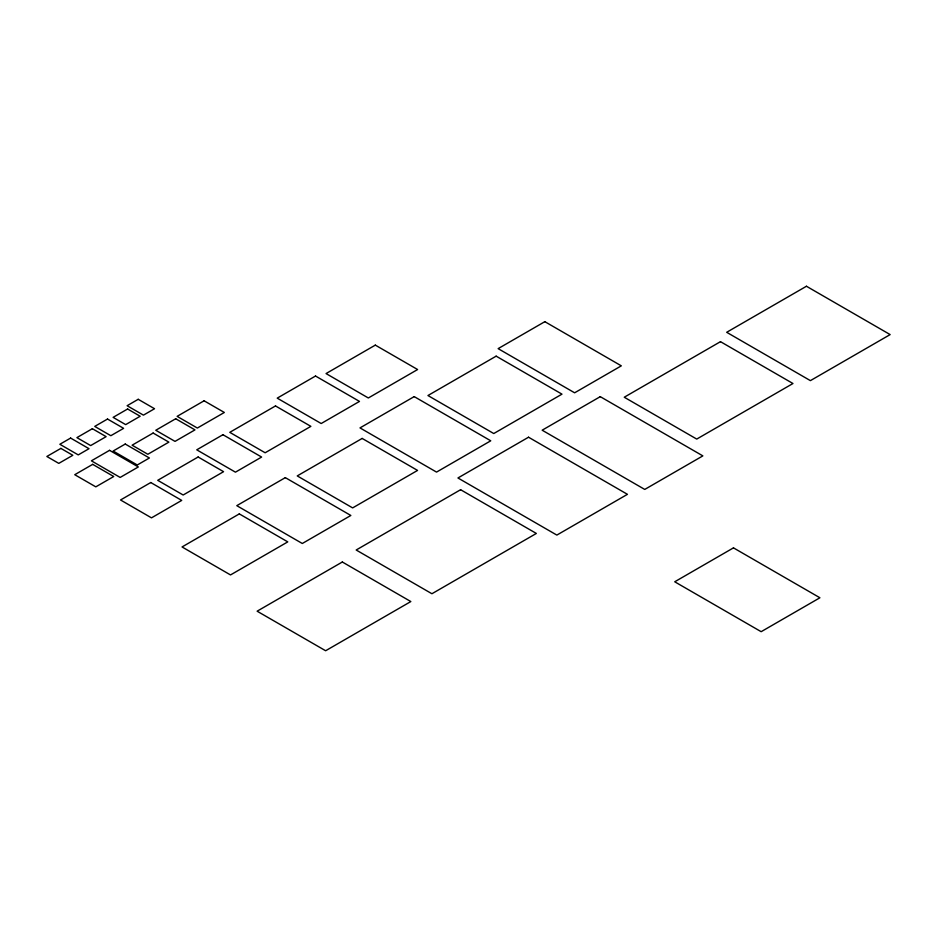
<?xml version="1.0" encoding="UTF-8"?>
<svg xmlns="http://www.w3.org/2000/svg" width="937" height="937" viewBox="0 0 937 937"><rect width="100%" height="100%" fill="white"/><g stroke="black" fill="none" stroke-linecap="round" stroke-linejoin="round"><path stroke-width="1.41" d="M70.615 438.071L59.851 444.279L78.251 454.902L89.015 448.694L70.615 438.071M138.219 399.303L127.116 405.721L143.443 415.138L154.546 408.731L138.219 399.303M107.521 419.038L94.742 426.417L110.835 435.705L123.614 428.338L107.521 419.038M92.365 428.701L76.904 437.626L90.666 445.579L106.127 436.642L92.365 428.701M127.608 409L113.119 417.363L125.675 424.625L140.163 416.251L127.608 409M60.87 448.39L46.85 456.483L58.797 463.382L72.817 455.288L60.87 448.39M109.559 450.334L91.393 460.828L120.159 477.437L138.336 466.954L109.559 450.334M125.242 444.044L113.131 451.037L137.282 464.986L149.393 457.994L125.242 444.044M92.681 464.354L74.749 474.708L95.808 486.853L113.728 476.511L92.681 464.354M204.102 400.79L177.116 416.368L197.356 428.045L224.33 412.467L204.102 400.79M175.699 418.757L155.765 430.27L175.02 441.386L194.966 429.884L175.699 418.757M153.129 433.046L132.105 445.192L147.835 454.269L168.871 442.135L153.129 433.046M315.523 376.03L277.223 398.143L321.192 423.524L359.492 401.411L315.523 376.03M375.315 345.121L326.041 373.57L368.335 397.979L417.609 369.529L375.315 345.121M222.936 434.709L196.747 449.83L235.445 472.166L261.622 457.057L222.936 434.709M275.501 405.944L229.776 432.344L265.148 452.77L310.873 426.358L275.501 405.944M150.763 482.532L120.545 499.983L151.489 517.856L181.719 500.405L150.763 482.532M198.129 456.998L157.721 480.318L183.172 495.005L223.568 471.686L198.129 456.998M414.201 396.609L359.995 427.904L436.537 472.096L490.754 440.8L414.201 396.609M544.842 321.672L498.133 348.634L574.627 392.802L621.325 365.84L544.842 321.672M285.328 477.636L236.78 505.664L302.3 543.495L350.848 515.467L285.328 477.636M496.153 356.154L427.94 395.531L493.764 433.538L561.977 394.149L496.153 356.154M362.162 438.434L297.24 475.914L352.64 507.901L417.562 470.421L362.162 438.434M239.31 513.898L182.047 546.95L230.514 574.931L287.776 541.879L239.31 513.898M528.538 437.216L457.935 477.975L556.847 535.086L627.45 494.326L528.538 437.216M600.266 396.656L542.16 430.2L644.75 489.43L702.855 455.886L600.266 396.656M806.441 286.253L726.679 332.295L810.4 380.633L890.15 334.591L806.441 286.253M460.606 489.711L356.177 550.007L431.922 593.742L536.351 533.446L460.606 489.711M720.483 341.665L624.253 397.229L696.73 439.078L792.971 383.514L720.483 341.665M342.333 562.001L257.125 611.193L325.631 650.746L410.839 601.554L342.333 562.001M733.472 547.864L674.722 581.783L761.16 631.69L819.91 597.771L733.472 547.864"/></g></svg>
